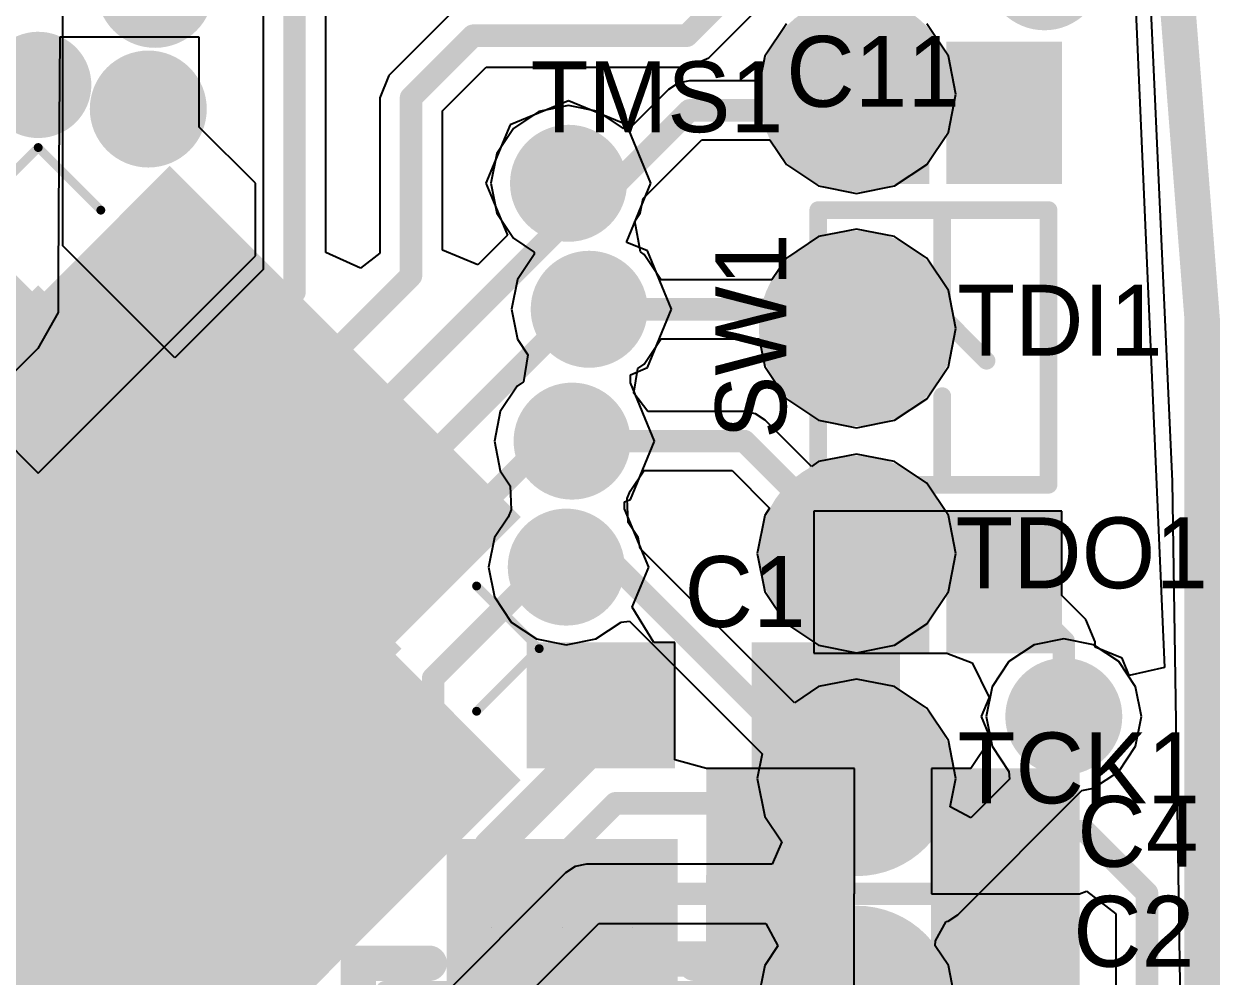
# Model space of a CAD drawing. Header units: millimetres. Extents: x 60.9 to 110.6, y 34.2 to 69.3.
# Drawn here: x 74.14 to 80.97, y 49.26 to 54.64 of the extents above; entities that cross this region are included whole.
import ezdxf

# ---------------------------------------------------------------- set-up
doc = ezdxf.new("R2010")
doc.units = ezdxf.units.MM
for name, color, linetype in [('BottomLayer', 5, 'Continuous'), ('BottomOverlay', 54, 'Continuous'), ('BottomPaste', 16, 'Continuous'), ('BottomSolder', 6, 'Continuous'), ('KeepOutLayer', 6, 'Continuous'), ('Mechanical13', 56, 'Continuous'), ('Mechanical15', 56, 'Continuous'), ('MultiLayer', 9, 'Continuous'), ('PadHoleLayer', 156, 'Continuous'), ('TopLayer', 1, 'Continuous'), ('TopOverlay', 2, 'Continuous'), ('TopPaste', 8, 'Continuous'), ('TopSolder', 216, 'Continuous'), ('ViaHoleLayer', 16, 'Continuous')]:
    doc.layers.add(name, color=color, linetype=linetype)

# ---------------------------------------------------------------- blocks, each defined once
blk = doc.blocks.new('SW_TACT_EVPBB_3')
at = {"layer": 'TopLayer'}
for points in [[(-0.3, 0.975), (-0.3, 0.525), (0.3, 0.975), (0.3, 0.525)], [(2.35, 0.975), (2.35, 0.525), (2.95, 0.975), (2.95, 0.525)], [(-0.3, 0.225), (-0.3, -0.225), (0.3, 0.225), (0.3, -0.225)], [(2.35, 0.225), (2.35, -0.225), (2.95, 0.225), (2.95, -0.225)]]:
    blk.add_solid(points, dxfattribs=at)
at = {"layer": 'TopOverlay', "const_width": 0.1}
for points in [[(0.55, -0.3), (0.55, 1)], [(2.1, 1), (0.55, 1)], [(2.1, -0.3), (2.1, 1)], [(1.15, 0.4), (1.4, 0.65)], [(1, 0.4), (0.55, 0.4)], [(1.15, 0.4), (1, 0.4)], [(2.05, 0.4), (1.6, 0.4)], [(2.1, -0.3), (0.55, -0.3)]]:
    blk.add_lwpolyline(points, dxfattribs=at)
at = {"layer": 'TopOverlay', "const_width": 0.05}
for points in [[(0.525, 1, 1), (0.575, 1, 1)], [(0.525, 1, 1), (0.575, 1, 1)], [(2.075, 1, 1), (2.125, 1, 1)], [(2.075, 1, 1), (2.125, 1, 1)], [(1.375, 0.65, 1), (1.425, 0.65, 1)], [(0.525, 0.4, 1), (0.575, 0.4, 1)], [(0.975, 0.4, 1), (1.025, 0.4, 1)], [(0.975, 0.4, 1), (1.025, 0.4, 1)], [(1.125, 0.4, 1), (1.175, 0.4, 1)], [(1.125, 0.4, 1), (1.175, 0.4, 1)], [(1.575, 0.4, 1), (1.625, 0.4, 1)], [(2.025, 0.4, 1), (2.075, 0.4, 1)], [(0.525, -0.3, 1), (0.575, -0.3, 1)], [(0.525, -0.3, 1), (0.575, -0.3, 1)], [(2.075, -0.3, 1), (2.125, -0.3, 1)], [(2.075, -0.3, 1), (2.125, -0.3, 1)]]:
    blk.add_lwpolyline(points, format="xyb", close=True, dxfattribs=at)
at = {"layer": 'TopPaste'}
for points in [[(-0.3, 0.975), (-0.3, 0.525), (0.3, 0.975), (0.3, 0.525)], [(2.35, 0.975), (2.35, 0.525), (2.95, 0.975), (2.95, 0.525)], [(-0.3, 0.225), (-0.3, -0.225), (0.3, 0.225), (0.3, -0.225)], [(2.35, 0.225), (2.35, -0.225), (2.95, 0.225), (2.95, -0.225)]]:
    blk.add_solid(points, dxfattribs=at)
at = {"layer": 'TopSolder'}
for points in [[(-0.4016, 1.0766), (-0.4016, 0.4234), (0.4016, 1.0766), (0.4016, 0.4234)], [(2.2484, 1.0766), (2.2484, 0.4234), (3.0516, 1.0766), (3.0516, 0.4234)], [(-0.4016, 0.3266), (-0.4016, -0.3266), (0.4016, 0.3266), (0.4016, -0.3266)], [(2.2484, 0.3266), (2.2484, -0.3266), (3.0516, 0.3266), (3.0516, -0.3266)]]:
    blk.add_solid(points, dxfattribs=at)
blk = doc.blocks.new('TP_9')
at = {"layer": 'BottomLayer', "const_width": 0.45}
blk.add_lwpolyline([(-0.225, 0, 1), (0.225, 0, 1)], format="xyb", close=True, dxfattribs=at)
at = {"layer": 'BottomPaste', "const_width": 0.45}
blk.add_lwpolyline([(-0.225, 0, 1), (0.225, 0, 1)], format="xyb", close=True, dxfattribs=at)
at = {"layer": 'BottomSolder', "const_width": 0.5516}
blk.add_lwpolyline([(-0.2758, 0, 1), (0.2758, 0, 1)], format="xyb", close=True, dxfattribs=at)
blk = doc.blocks.new('TP_10')
at = {"layer": 'BottomLayer', "const_width": 0.45}
blk.add_lwpolyline([(-0.225, 0, 1), (0.225, 0, 1)], format="xyb", close=True, dxfattribs=at)
at = {"layer": 'BottomPaste', "const_width": 0.45}
blk.add_lwpolyline([(-0.225, 0, 1), (0.225, 0, 1)], format="xyb", close=True, dxfattribs=at)
at = {"layer": 'BottomSolder', "const_width": 0.5516}
blk.add_lwpolyline([(-0.2758, 0, 1), (0.2758, 0, 1)], format="xyb", close=True, dxfattribs=at)
blk = doc.blocks.new('TP_11')
at = {"layer": 'BottomLayer', "const_width": 0.45}
blk.add_lwpolyline([(-0.225, 0, 1), (0.225, 0, 1)], format="xyb", close=True, dxfattribs=at)
at = {"layer": 'BottomPaste', "const_width": 0.45}
blk.add_lwpolyline([(-0.225, 0, 1), (0.225, 0, 1)], format="xyb", close=True, dxfattribs=at)
at = {"layer": 'BottomSolder', "const_width": 0.5516}
blk.add_lwpolyline([(-0.2758, 0, 1), (0.2758, 0, 1)], format="xyb", close=True, dxfattribs=at)
blk = doc.blocks.new('TP_12')
at = {"layer": 'BottomLayer', "const_width": 0.45}
blk.add_lwpolyline([(-0.1728, 0, 1), (0.2772, 0, 1)], format="xyb", close=True, dxfattribs=at)
at = {"layer": 'BottomPaste', "const_width": 0.45}
blk.add_lwpolyline([(-0.1728, 0, 1), (0.2772, 0, 1)], format="xyb", close=True, dxfattribs=at)
at = {"layer": 'BottomSolder', "const_width": 0.5516}
blk.add_lwpolyline([(-0.2236, 0, 1), (0.328, 0, 1)], format="xyb", close=True, dxfattribs=at)
blk = doc.blocks.new('EM9304V01_QFN28_4X4_13')
at = {"layer": 'TopLayer'}
for points in [[(-1.3, 1.55), (-1.1, 1.55), (-1.3, 2.35), (-1.1, 2.35)], [(-0.9, 1.55), (-0.7, 1.55), (-0.9, 2.35), (-0.7, 2.35)], [(-0.515, 1.55), (-0.285, 1.55), (-0.515, 2.35), (-0.285, 2.35)], [(-0.1, 1.55), (0.1, 1.55), (-0.1, 2.35), (0.1, 2.35)], [(0.3, 1.55), (0.5, 1.55), (0.3, 2.35), (0.5, 2.35)], [(0.7, 1.55), (0.9, 1.55), (0.7, 2.35), (0.9, 2.35)], [(1.1, 1.55), (1.3, 1.55), (1.1, 2.35), (1.3, 2.35)], [(2.35, 1.1), (2.35, 1.3), (1.55, 1.1), (1.55, 1.3)], [(-1.2, -1.2), (1.2, -1.2), (-1.2, 1.2), (1.2, 1.2)], [(2.35, 0.7), (2.35, 0.9), (1.55, 0.7), (1.55, 0.9)], [(2.35, 0.3), (2.35, 0.5), (1.55, 0.3), (1.55, 0.5)], [(2.35, -0.1), (2.35, 0.1), (1.55, -0.1), (1.55, 0.1)], [(2.35, -0.515), (2.35, -0.285), (1.55, -0.515), (1.55, -0.285)], [(2.35, -0.9), (2.35, -0.7), (1.55, -0.9), (1.55, -0.7)]]:
    blk.add_solid(points, dxfattribs=at)
at = {"layer": 'TopOverlay'}
for points, const_width in [([(-2.2, 2.25, 1), (-2.3, 2.25, 1)], 0.5), ([(-2.425, 2.25, 1), (-2.175, 2.25, 1)], 0.25), ([(-2.325, 2.25, 1), (-2.075, 2.25, 1)], 0.25), ([(-2.0125, 2, 1), (-1.9875, 2, 1)], 0.025), ([(-2.0125, 2, 1), (-1.9875, 2, 1)], 0.025), ([(-1.5125, 2, 1), (-1.4875, 2, 1)], 0.025), ([(1.4876, 2, 1), (1.5126, 2, 1)], 0.025), ([(1.9875, 2, 1), (2.0125, 2, 1)], 0.025), ([(1.9875, 2, 1), (2.0125, 2, 1)], 0.025), ([(1.9875, 1.5, 1), (2.0125, 1.5, 1)], 0.025)]:
    blk.add_lwpolyline(points, format="xyb", close=True, dxfattribs=dict(at, const_width=const_width))
at = {"layer": 'TopOverlay', "const_width": 0.05}
for points in [[(-2, 2), (-1.5, 2)], [(-2, 1.5001), (-2, 2)], [(1.5001, 2), (2, 2)], [(2, 1.5), (2, 2)]]:
    blk.add_lwpolyline(points, dxfattribs=at)
at = {"layer": 'TopPaste'}
for points in [[(-1.3, 1.55), (-1.1, 1.55), (-1.3, 2.35), (-1.1, 2.35)], [(-0.9, 1.55), (-0.7, 1.55), (-0.9, 2.35), (-0.7, 2.35)], [(-0.515, 1.55), (-0.285, 1.55), (-0.515, 2.35), (-0.285, 2.35)], [(-0.1, 1.55), (0.1, 1.55), (-0.1, 2.35), (0.1, 2.35)], [(0.3, 1.55), (0.5, 1.55), (0.3, 2.35), (0.5, 2.35)], [(0.7, 1.55), (0.9, 1.55), (0.7, 2.35), (0.9, 2.35)], [(1.1, 1.55), (1.3, 1.55), (1.1, 2.35), (1.3, 2.35)], [(2.35, 1.1), (2.35, 1.3), (1.55, 1.1), (1.55, 1.3)], [(-1.2, -1.2), (1.2, -1.2), (-1.2, 1.2), (1.2, 1.2)], [(2.35, 0.7), (2.35, 0.9), (1.55, 0.7), (1.55, 0.9)], [(2.35, 0.3), (2.35, 0.5), (1.55, 0.3), (1.55, 0.5)], [(2.35, -0.1), (2.35, 0.1), (1.55, -0.1), (1.55, 0.1)], [(2.35, -0.515), (2.35, -0.285), (1.55, -0.515), (1.55, -0.285)], [(2.35, -0.9), (2.35, -0.7), (1.55, -0.9), (1.55, -0.7)]]:
    blk.add_solid(points, dxfattribs=at)
at = {"layer": 'TopSolder'}
for points in [[(-1.4016, 1.4484), (-0.9984, 1.4484), (-1.4016, 2.4516), (-0.9984, 2.4516)], [(-1.0016, 1.4484), (-0.5984, 1.4484), (-1.0016, 2.4516), (-0.5984, 2.4516)], [(-0.6166, 1.4484), (-0.1834, 1.4484), (-0.6166, 2.4516), (-0.1834, 2.4516)], [(-0.2016, 1.4484), (0.2016, 1.4484), (-0.2016, 2.4516), (0.2016, 2.4516)], [(0.1984, 1.4484), (0.6016, 1.4484), (0.1984, 2.4516), (0.6016, 2.4516)], [(0.5984, 1.4484), (1.0016, 1.4484), (0.5984, 2.4516), (1.0016, 2.4516)], [(0.9984, 1.4484), (1.4016, 1.4484), (0.9984, 2.4516), (1.4016, 2.4516)], [(-1.45, -1.45), (1.45, -1.45), (-1.45, 1.45), (1.45, 1.45)], [(-1.4484, 0.9984), (-1.4484, 1.4016), (-2.4516, 0.9984), (-2.4516, 1.4016)], [(2.4516, 0.9984), (2.4516, 1.4016), (1.4484, 0.9984), (1.4484, 1.4016)], [(-1.3016, -1.3016), (1.3016, -1.3016), (-1.3016, 1.3016), (1.3016, 1.3016)], [(2.4516, 0.5984), (2.4516, 1.0016), (1.4484, 0.5984), (1.4484, 1.0016)], [(2.4516, 0.1984), (2.4516, 0.6016), (1.4484, 0.1984), (1.4484, 0.6016)], [(2.4516, -0.2016), (2.4516, 0.2016), (1.4484, -0.2016), (1.4484, 0.2016)], [(2.4516, -0.6166), (2.4516, -0.1834), (1.4484, -0.6166), (1.4484, -0.1834)], [(2.4516, -1.0016), (2.4516, -0.5984), (1.4484, -1.0016), (1.4484, -0.5984)], [(2.4516, -1.4016), (2.4516, -0.9984), (1.4484, -1.4016), (1.4484, -0.9984)], [(0.9984, -2.4516), (1.4016, -2.4516), (0.9984, -1.4484), (1.4016, -1.4484)]]:
    blk.add_solid(points, dxfattribs=at)
blk = doc.blocks.new('TP_14')
at = {"layer": 'BottomLayer', "const_width": 0.45}
blk.add_lwpolyline([(-0.225, 0, 1), (0.225, 0, 1)], format="xyb", close=True, dxfattribs=at)
at = {"layer": 'BottomPaste', "const_width": 0.45}
blk.add_lwpolyline([(-0.225, 0, 1), (0.225, 0, 1)], format="xyb", close=True, dxfattribs=at)
at = {"layer": 'BottomSolder', "const_width": 0.5516}
blk.add_lwpolyline([(-0.2758, 0, 1), (0.2758, 0, 1)], format="xyb", close=True, dxfattribs=at)
blk = doc.blocks.new('0402_16')
at = {"layer": 'TopLayer'}
for points in [[(-0.9525, -0.254), (-0.3175, -0.254), (-0.9525, 0.254), (-0.3175, 0.254)], [(0.3175, -0.254), (0.9525, -0.254), (0.3175, 0.254), (0.9525, 0.254)]]:
    blk.add_solid(points, dxfattribs=at)
at = {"layer": 'TopPaste'}
for points in [[(-0.9525, -0.254), (-0.3175, -0.254), (-0.9525, 0.254), (-0.3175, 0.254)], [(0.3175, -0.254), (0.9525, -0.254), (0.3175, 0.254), (0.9525, 0.254)]]:
    blk.add_solid(points, dxfattribs=at)
at = {"layer": 'TopSolder'}
for points in [[(-1.0541, -0.3556), (-0.2159, -0.3556), (-1.0541, 0.3556), (-0.2159, 0.3556)], [(0.2159, -0.3556), (1.0541, -0.3556), (0.2159, 0.3556), (1.0541, 0.3556)]]:
    blk.add_solid(points, dxfattribs=at)
blk = doc.blocks.new('0402_25')
at = {"layer": 'TopLayer'}
for points in [[(-0.9525, -0.254), (-0.3175, -0.254), (-0.9525, 0.254), (-0.3175, 0.254)], [(0.3175, -0.254), (0.9525, -0.254), (0.3175, 0.254), (0.9525, 0.254)]]:
    blk.add_solid(points, dxfattribs=at)
at = {"layer": 'TopPaste'}
for points in [[(-0.9525, -0.254), (-0.3175, -0.254), (-0.9525, 0.254), (-0.3175, 0.254)], [(0.3175, -0.254), (0.9525, -0.254), (0.3175, 0.254), (0.9525, 0.254)]]:
    blk.add_solid(points, dxfattribs=at)
at = {"layer": 'TopSolder'}
for points in [[(-1.0541, -0.3556), (-0.2159, -0.3556), (-1.0541, 0.3556), (-0.2159, 0.3556)], [(0.2159, -0.3556), (1.0541, -0.3556), (0.2159, 0.3556), (1.0541, 0.3556)]]:
    blk.add_solid(points, dxfattribs=at)
blk = doc.blocks.new('0402_27')
at = {"layer": 'TopLayer'}
for points in [[(-0.9525, -0.254), (-0.3175, -0.254), (-0.9525, 0.254), (-0.3175, 0.254)], [(0.3175, -0.254), (0.9525, -0.254), (0.3175, 0.254), (0.9525, 0.254)]]:
    blk.add_solid(points, dxfattribs=at)
at = {"layer": 'TopPaste'}
for points in [[(-0.9525, -0.254), (-0.3175, -0.254), (-0.9525, 0.254), (-0.3175, 0.254)], [(0.3175, -0.254), (0.9525, -0.254), (0.3175, 0.254), (0.9525, 0.254)]]:
    blk.add_solid(points, dxfattribs=at)
at = {"layer": 'TopSolder'}
for points in [[(-1.0541, -0.3556), (-0.2159, -0.3556), (-1.0541, 0.3556), (-0.2159, 0.3556)], [(0.2159, -0.3556), (1.0541, -0.3556), (0.2159, 0.3556), (1.0541, 0.3556)]]:
    blk.add_solid(points, dxfattribs=at)
blk = doc.blocks.new('MAS_28')
at = {"layer": 'Mechanical13', "const_width": 0.1}
for points in [[(0.3, -1.4), (0.3, 0.55)], [(0.3, 0.55), (2.3, 0.55)], [(2.3, -1.4), (2.3, 0.55)], [(0.3, -1.4), (2.3, -1.4)]]:
    blk.add_lwpolyline(points, dxfattribs=at)
at = {"layer": 'Mechanical13', "const_width": 0.05}
for points in [[(0.275, 0.55, 1), (0.325, 0.55, 1)], [(0.275, 0.55, 1), (0.325, 0.55, 1)], [(2.275, 0.55, 1), (2.325, 0.55, 1)], [(2.275, 0.55, 1), (2.325, 0.55, 1)], [(0.275, -1.4, 1), (0.325, -1.4, 1)], [(0.275, -1.4, 1), (0.325, -1.4, 1)], [(2.275, -1.4, 1), (2.325, -1.4, 1)], [(2.275, -1.4, 1), (2.325, -1.4, 1)]]:
    blk.add_lwpolyline(points, format="xyb", close=True, dxfattribs=at)
at = {"layer": 'Mechanical15', "const_width": 0.1}
for points in [[(1.3, -0.9), (1.3, 0.1)], [(0.8, -0.4), (1.8, -0.4)]]:
    blk.add_lwpolyline(points, dxfattribs=at)
at = {"layer": 'Mechanical15', "const_width": 0.05}
for points in [[(1.275, 0.1, 1), (1.325, 0.1, 1)], [(0.775, -0.4, 1), (0.825, -0.4, 1)], [(1.775, -0.4, 1), (1.825, -0.4, 1)], [(1.275, -0.9, 1), (1.325, -0.9, 1)]]:
    blk.add_lwpolyline(points, format="xyb", close=True, dxfattribs=at)
at = {"layer": 'PadHoleLayer'}
for points in [[(0.9, 0.9), (0.9, 0.9), (0.9, 0.9), (0.9, 0.9)], [(1.3, 0.9), (1.3, 0.9), (1.3, 0.9), (1.3, 0.9)], [(1.7, 0.9), (1.7, 0.9), (1.7, 0.9), (1.7, 0.9)], [(0, 0), (0, 0), (0, 0), (0, 0)], [(2.6, 0), (2.6, 0), (2.6, 0), (2.6, 0)], [(0, -0.4), (0, -0.4), (0, -0.4), (0, -0.4)], [(2.6, -0.4), (2.6, -0.4), (2.6, -0.4), (2.6, -0.4)], [(0, -0.8), (0, -0.8), (0, -0.8), (0, -0.8)], [(2.6, -0.8), (2.6, -0.8), (2.6, -0.8), (2.6, -0.8)], [(0.9, -1.7), (0.9, -1.7), (0.9, -1.7), (0.9, -1.7)], [(1.3, -1.7), (1.3, -1.7), (1.3, -1.7), (1.3, -1.7)], [(1.7, -1.7), (1.7, -1.7), (1.7, -1.7), (1.7, -1.7)]]:
    blk.add_lwpolyline(points, close=True, dxfattribs=at)
at = {"layer": 'TopLayer'}
for points in [[(0.75, 0.5), (1.05, 0.5), (0.75, 1.3), (1.05, 1.3)], [(1.15, 0.5), (1.45, 0.5), (1.15, 1.3), (1.45, 1.3)], [(1.55, 0.5), (1.85, 0.5), (1.55, 1.3), (1.85, 1.3)], [(0.4, -0.15), (0.4, 0.15), (-0.4, -0.15), (-0.4, 0.15)], [(0.75, -0.95), (1.85, -0.95), (0.75, 0.15), (1.85, 0.15)], [(3, -0.15), (3, 0.15), (2.2, -0.15), (2.2, 0.15)], [(0.4, -0.55), (0.4, -0.25), (-0.4, -0.55), (-0.4, -0.25)], [(3, -0.55), (3, -0.25), (2.2, -0.55), (2.2, -0.25)], [(0.4, -0.95), (0.4, -0.65), (-0.4, -0.95), (-0.4, -0.65)], [(3, -0.95), (3, -0.65), (2.2, -0.95), (2.2, -0.65)], [(0.75, -2.1), (1.05, -2.1), (0.75, -1.3), (1.05, -1.3)], [(1.15, -2.1), (1.45, -2.1), (1.15, -1.3), (1.45, -1.3)], [(1.55, -2.1), (1.85, -2.1), (1.55, -1.3), (1.85, -1.3)]]:
    blk.add_solid(points, dxfattribs=at)
at = {"layer": 'TopOverlay', "const_width": 0.2}
for points in [[(0.15, 0.35), (0.15, 0.7)], [(0.15, 0.7), (0.55, 0.7)], [(2.05, 0.7), (2.45, 0.7)], [(2.45, 0.35), (2.45, 0.7)], [(0.15, -1.55), (0.15, -1.15)], [(2.45, -1.55), (2.45, -1.15)], [(0.15, -1.55), (0.55, -1.55)], [(2.05, -1.55), (2.45, -1.55)]]:
    blk.add_lwpolyline(points, dxfattribs=at)
at = {"layer": 'TopOverlay', "const_width": 0.1}
for points in [[(0.1, 0.7, 1), (0.2, 0.7, 1)], [(0.1, 0.7, 1), (0.2, 0.7, 1)], [(0.5, 0.7, 1), (0.6, 0.7, 1)], [(2, 0.7, 1), (2.1, 0.7, 1)], [(2.4, 0.7, 1), (2.5, 0.7, 1)], [(2.4, 0.7, 1), (2.5, 0.7, 1)], [(0.1, 0.35, 1), (0.2, 0.35, 1)], [(2.4, 0.35, 1), (2.5, 0.35, 1)], [(0.1, -1.15, 1), (0.2, -1.15, 1)], [(2.4, -1.15, 1), (2.5, -1.15, 1)], [(0.1, -1.55, 1), (0.2, -1.55, 1)], [(0.1, -1.55, 1), (0.2, -1.55, 1)], [(0.5, -1.55, 1), (0.6, -1.55, 1)], [(2, -1.55, 1), (2.1, -1.55, 1)], [(2.4, -1.55, 1), (2.5, -1.55, 1)], [(2.4, -1.55, 1), (2.5, -1.55, 1)]]:
    blk.add_lwpolyline(points, format="xyb", close=True, dxfattribs=at)
at = {"layer": 'TopPaste'}
for points in [[(0.75, 0.5), (1.05, 0.5), (0.75, 1.3), (1.05, 1.3)], [(1.15, 0.5), (1.45, 0.5), (1.15, 1.3), (1.45, 1.3)], [(1.55, 0.5), (1.85, 0.5), (1.55, 1.3), (1.85, 1.3)], [(0.4, -0.15), (0.4, 0.15), (-0.4, -0.15), (-0.4, 0.15)], [(0.75, -0.95), (1.85, -0.95), (0.75, 0.15), (1.85, 0.15)], [(3, -0.15), (3, 0.15), (2.2, -0.15), (2.2, 0.15)], [(0.4, -0.55), (0.4, -0.25), (-0.4, -0.55), (-0.4, -0.25)], [(3, -0.55), (3, -0.25), (2.2, -0.55), (2.2, -0.25)], [(0.4, -0.95), (0.4, -0.65), (-0.4, -0.95), (-0.4, -0.65)], [(3, -0.95), (3, -0.65), (2.2, -0.95), (2.2, -0.65)], [(0.75, -2.1), (1.05, -2.1), (0.75, -1.3), (1.05, -1.3)], [(1.15, -2.1), (1.45, -2.1), (1.15, -1.3), (1.45, -1.3)], [(1.55, -2.1), (1.85, -2.1), (1.55, -1.3), (1.85, -1.3)]]:
    blk.add_solid(points, dxfattribs=at)
at = {"layer": 'TopSolder'}
for points in [[(0.6484, 0.3984), (1.1516, 0.3984), (0.6484, 1.4016), (1.1516, 1.4016)], [(1.0484, 0.3984), (1.5516, 0.3984), (1.0484, 1.4016), (1.5516, 1.4016)], [(1.4484, 0.3984), (1.9516, 0.3984), (1.4484, 1.4016), (1.9516, 1.4016)], [(0.5016, -0.2516), (0.5016, 0.2516), (-0.5016, -0.2516), (-0.5016, 0.2516)], [(0.6484, -1.0516), (1.9516, -1.0516), (0.6484, 0.2516), (1.9516, 0.2516)], [(3.1016, -0.2516), (3.1016, 0.2516), (2.0984, -0.2516), (2.0984, 0.2516)], [(0.5016, -0.6516), (0.5016, -0.1484), (-0.5016, -0.6516), (-0.5016, -0.1484)], [(3.1016, -0.6516), (3.1016, -0.1484), (2.0984, -0.6516), (2.0984, -0.1484)], [(0.5016, -1.0516), (0.5016, -0.5484), (-0.5016, -1.0516), (-0.5016, -0.5484)], [(3.1016, -1.0516), (3.1016, -0.5484), (2.0984, -1.0516), (2.0984, -0.5484)], [(0.6484, -2.2016), (1.1516, -2.2016), (0.6484, -1.1984), (1.1516, -1.1984)], [(1.0484, -2.2016), (1.5516, -2.2016), (1.0484, -1.1984), (1.5516, -1.1984)], [(1.4484, -2.2016), (1.9516, -2.2016), (1.4484, -1.1984), (1.9516, -1.1984)]]:
    blk.add_solid(points, dxfattribs=at)

msp = doc.modelspace()

# ---------------------------------------------------------------- linework, layer by layer
at = {"layer": 'BottomLayer'}
for p, q in [((80.4778, 55.1738), (80.6191, 52.0574)), ((78.4409, 54.6403), (78.3193, 54.4584)), ((79.3555, 54.4584), (79.2339, 54.6403)), ((78.3193, 54.4584), (78.2916, 54.3192)), ((79.3982, 54.2438), (79.3555, 54.4584)), ((77.8302, 54.3065), (77.7762, 54.2703)), ((77.894, 54.3192), (77.8302, 54.3065)), ((78.2916, 54.3192), (77.894, 54.3192)), ((77.7762, 54.2703), (77.5537, 54.0479)), ((79.3555, 54.0292), (79.3982, 54.2438)), ((77.2108, 54.1796), (77.0429, 54.1462)), ((77.3786, 54.1462), (77.2108, 54.1796)), ((77.0429, 54.1462), (76.9006, 54.0511)), ((77.5209, 54.0511), (77.3786, 54.1462)), ((76.9006, 54.0511), (76.8055, 53.9088)), ((77.5537, 54.0479), (77.5209, 54.0511)), ((79.2339, 53.8473), (79.3555, 54.0292)), ((77.6323, 53.655), (77.9631, 53.9858)), ((77.9631, 53.9858), (78.3483, 53.9858)), ((78.3483, 53.9858), (78.4409, 53.8473)), ((76.8055, 53.9088), (76.7722, 53.741)), ((78.4409, 53.8473), (78.6228, 53.7257)), ((79.052, 53.7257), (79.2339, 53.8473)), ((76.7722, 53.741), (76.8055, 53.5731)), ((78.6228, 53.7257), (78.8374, 53.683)), ((78.8374, 53.683), (79.052, 53.7257)), ((77.616, 53.5731), (77.6323, 53.655)), ((76.8055, 53.5731), (76.9006, 53.4308)), ((77.5856, 53.5276), (77.616, 53.5731)), ((77.6169, 53.3539), (77.5856, 53.5276)), ((78.8374, 53.4824), (78.6228, 53.4397)), ((79.052, 53.4397), (78.8374, 53.4824)), ((76.9006, 53.4308), (77.0175, 53.3528)), ((78.6228, 53.4397), (78.4409, 53.3181)), ((79.2339, 53.3181), (79.052, 53.4397)), ((77.0175, 53.3399), (76.9224, 53.1976)), ((77.0175, 53.3528), (77.0175, 53.3399)), ((77.6378, 53.3399), (77.6169, 53.3539)), ((77.7329, 53.1976), (77.6378, 53.3399)), ((78.4409, 53.3181), (78.3596, 53.1965)), ((79.3555, 53.1362), (79.2339, 53.3181)), ((76.9224, 53.1976), (76.889, 53.0298)), ((77.7331, 53.1965), (77.7329, 53.1976)), ((78.3596, 53.1965), (77.7331, 53.1965)), ((79.3982, 52.9216), (79.3555, 53.1362)), ((76.889, 53.0298), (76.9224, 52.8619)), ((76.9224, 52.8619), (76.982, 52.7728)), ((77.6378, 52.7196), (77.7329, 52.8619)), ((77.7329, 52.8619), (77.7331, 52.8631)), ((77.7331, 52.8631), (78.2883, 52.8631)), ((78.2883, 52.8631), (78.3193, 52.707)), ((79.3555, 52.707), (79.3982, 52.9216)), ((76.982, 52.7728), (76.9563, 52.6194)), ((77.5789, 52.5554), (77.6024, 52.696)), ((77.6024, 52.696), (77.6378, 52.7196)), ((78.3193, 52.707), (78.4409, 52.5251)), ((79.2339, 52.5251), (79.3555, 52.707)), ((76.9209, 52.5957), (76.8259, 52.4534)), ((76.9563, 52.6194), (76.9209, 52.5957)), ((77.6587, 52.4523), (77.5789, 52.5554)), ((78.4409, 52.5251), (78.6228, 52.4035)), ((79.052, 52.4035), (79.2339, 52.5251)), ((76.8259, 52.4534), (76.7925, 52.2856)), ((78.2034, 52.4523), (77.6587, 52.4523)), ((78.2672, 52.4396), (78.2034, 52.4523)), ((78.3213, 52.4034), (78.2672, 52.4396)), ((78.5822, 52.1426), (78.3213, 52.4034)), ((78.6228, 52.4035), (78.8374, 52.3608)), ((78.8374, 52.3608), (79.052, 52.4035)), ((76.7925, 52.2856), (76.8259, 52.1177)), ((78.8374, 52.2124), (78.6228, 52.1697)), ((79.052, 52.1697), (78.8374, 52.2124)), ((76.8259, 52.1177), (76.8822, 52.0334)), ((77.5596, 52.0029), (77.6363, 52.1177)), ((77.6363, 52.1177), (77.6366, 52.1189)), ((77.6366, 52.1189), (78.1344, 52.1189)), ((78.1344, 52.1189), (78.3464, 51.9068)), ((78.6228, 52.1697), (78.5822, 52.1426)), ((79.2339, 52.0481), (79.052, 52.1697)), ((79.3555, 51.8662), (79.2339, 52.0481)), ((80.6191, 52.0574), (80.6662, 48.9382)), ((76.8822, 52.0334), (76.8874, 51.8981)), ((77.5418, 51.9618), (77.5596, 52.0029)), ((77.547, 51.8265), (77.5418, 51.9618)), ((78.3464, 51.9068), (78.3193, 51.8662)), ((76.8695, 51.857), (76.7928, 51.7422)), ((76.8874, 51.8981), (76.8695, 51.857)), ((78.3193, 51.8662), (78.2766, 51.6516)), ((79.3982, 51.6516), (79.3555, 51.8662)), ((77.6033, 51.7422), (77.547, 51.8265)), ((76.7928, 51.7422), (76.7595, 51.5744)), ((77.6158, 51.6794), (77.6033, 51.7422)), ((78.4866, 50.8087), (77.6158, 51.6794)), ((78.2766, 51.6516), (78.3193, 51.437)), ((79.3555, 51.437), (79.3982, 51.6516)), ((76.7595, 51.5744), (76.7928, 51.4065)), ((78.3193, 51.437), (78.4409, 51.2551)), ((79.2339, 51.2551), (79.3555, 51.437)), ((76.7928, 51.4065), (76.8879, 51.2642)), ((76.8879, 51.2642), (77.0302, 51.1691)), ((77.3659, 51.1691), (77.5082, 51.2642)), ((77.5082, 51.2642), (77.5549, 51.2688)), ((77.5549, 51.2688), (78.3041, 50.5196)), ((78.4409, 51.2551), (78.6228, 51.1335)), ((79.052, 51.1335), (79.2339, 51.2551)), ((77.0302, 51.1691), (77.1981, 51.1357)), ((77.1981, 51.1357), (77.3659, 51.1691)), ((80.0073, 51.1697), (79.8395, 51.1363)), ((80.1752, 51.1363), (80.0073, 51.1697)), ((78.6228, 51.1335), (78.8374, 51.0908)), ((78.8374, 51.0908), (79.052, 51.1335)), ((79.8395, 51.1363), (79.6972, 51.0412)), ((80.3175, 51.0412), (80.1752, 51.1363)), ((79.6972, 51.0412), (79.6021, 50.8989)), ((80.4126, 50.8989), (80.3175, 51.0412)), ((78.6228, 50.8997), (78.4866, 50.8087)), ((78.8374, 50.9424), (78.6228, 50.8997)), ((79.052, 50.8997), (78.8374, 50.9424)), ((79.2339, 50.7781), (79.052, 50.8997)), ((79.6021, 50.8989), (79.5687, 50.7311)), ((80.446, 50.7311), (80.4126, 50.8989)), ((79.3555, 50.5962), (79.2339, 50.7781)), ((79.5687, 50.7311), (79.6021, 50.5632)), ((80.4126, 50.5632), (80.446, 50.7311)), ((79.3982, 50.3816), (79.3555, 50.5962)), ((79.6021, 50.5632), (79.6972, 50.4209)), ((80.3175, 50.4209), (80.4126, 50.5632)), ((78.3041, 50.5196), (78.2766, 50.3816)), ((79.6972, 50.4209), (79.7015, 50.3766)), ((80.1752, 50.3258), (80.3175, 50.4209)), ((78.2766, 50.3816), (78.3193, 50.167)), ((79.3662, 50.2208), (79.3982, 50.3816)), ((79.7015, 50.3766), (79.4832, 50.1583)), ((79.4089, 49.6125), (80.1092, 50.3127)), ((80.1092, 50.3127), (80.1752, 50.3258)), ((79.4832, 50.1583), (79.3662, 50.2208)), ((78.3193, 50.167), (78.4149, 50.024)), ((78.4149, 50.024), (78.3615, 49.897)), ((77.2486, 49.8843), (77.1945, 49.8482)), ((77.3124, 49.897), (77.2486, 49.8843)), ((78.3615, 49.897), (77.3124, 49.897)), ((77.1945, 49.8482), (75.4628, 48.1165)), ((79.3548, 49.5763), (79.4089, 49.6125)), ((75.6497, 47.8319), (77.3814, 49.5636)), ((77.3814, 49.5636), (78.3252, 49.5636)), ((78.3252, 49.5636), (78.3931, 49.4366)), ((79.2837, 49.4643), (79.3427, 49.5739)), ((79.3427, 49.5739), (79.3548, 49.5763)), ((79.2817, 49.4366), (79.2837, 49.4643)), ((78.3931, 49.4366), (78.3193, 49.3262)), ((79.3555, 49.3262), (79.2817, 49.4366)), ((78.3193, 49.3262), (78.2766, 49.1116)), ((79.3982, 49.1116), (79.3555, 49.3262))]:
    msp.add_line(p, q, dxfattribs=at)
for points, const_width in [([(79.733, 54.9348, 1), (80.0632, 54.9348, 1)], 0.3302), ([(74.7114, 54.8357, 1), (75.0416, 54.8357, 1)], 0.3302), ([(74.6733, 54.1601, 1), (75.0035, 54.1601, 1)], 0.3302), ([(77.8623, 54.1525, 1), (77.9258, 54.1525, 1)], 0.0635), ([(77.8623, 54.1525, 1), (77.9258, 54.1525, 1)], 0.0635), ([(78.4897, 54.1525, 1), (78.5532, 54.1525, 1)], 0.0635), ([(77.0457, 53.741, 1), (77.3759, 53.741, 1)], 0.3302), ([(77.179, 53.741, 1), (77.2425, 53.741, 1)], 0.0635), ([(77.179, 53.6114, 1), (77.2425, 53.6114, 1)], 0.0635), ([(77.179, 53.6114, 1), (77.2425, 53.6114, 1)], 0.0635), ([(77.2502, 53.5403, 1), (77.3137, 53.5403, 1)], 0.0635), ([(77.2502, 53.5403, 1), (77.3137, 53.5403, 1)], 0.0635), ([(77.1625, 53.0298, 1), (77.4927, 53.0298, 1)], 0.3302), ([(78.6268, 53.0831, 1), (78.6903, 53.0831, 1)], 0.0635), ([(78.6268, 53.0831, 1), (78.6903, 53.0831, 1)], 0.0635), ([(77.2959, 53.0298, 1), (77.3594, 53.0298, 1)], 0.0635), ([(78.5735, 53.0298, 1), (78.637, 53.0298, 1)], 0.0635), ([(78.5735, 53.0298, 1), (78.637, 53.0298, 1)], 0.0635), ([(78.797, 52.9129, 1), (78.8605, 52.9129, 1)], 0.0635), ([(78.797, 52.9129, 1), (78.8605, 52.9129, 1)], 0.0635), ([(78.8057, 52.9216, 1), (78.8692, 52.9216, 1)], 0.0635), ([(77.066, 52.2856, 1), (77.3962, 52.2856, 1)], 0.3302), ([(77.1994, 52.2856, 1), (77.2629, 52.2856, 1)], 0.0635), ([(78.1717, 52.2856, 1), (78.2352, 52.2856, 1)], 0.0635), ([(78.1717, 52.2856, 1), (78.2352, 52.2856, 1)], 0.0635), ([(74.4476, 51.9271, 1), (74.6976, 51.9271, 1)], 0.25), ([(77.033, 51.5744, 1), (77.3632, 51.5744, 1)], 0.3302), ([(78.8562, 51.7725, 1), (78.9197, 51.7725, 1)], 0.0635), ([(78.891, 51.7725, 1), (78.9545, 51.7725, 1)], 0.0635), ([(78.8057, 51.6516, 1), (78.8692, 51.6516, 1)], 0.0635), ([(77.1663, 51.5744, 1), (77.2298, 51.5744, 1)], 0.0635), ([(77.4534, 51.5744, 1), (77.5169, 51.5744, 1)], 0.0635), ([(77.4534, 51.5744, 1), (77.5169, 51.5744, 1)], 0.0635), ([(75.235, 51.1143, 1), (75.485, 51.1143, 1)], 0.25), ([(79.8422, 50.7311, 1), (80.1724, 50.7311, 1)], 0.3302), ([(79.9756, 50.7311, 1), (80.0391, 50.7311, 1)], 0.0635), ([(78.4922, 50.5355, 1), (78.5557, 50.5355, 1)], 0.0635), ([(78.4922, 50.5355, 1), (78.5557, 50.5355, 1)], 0.0635), ([(78.8072, 50.5355, 1), (78.8707, 50.5355, 1)], 0.0635), ([(78.8072, 50.5355, 1), (78.8707, 50.5355, 1)], 0.0635), ([(78.8123, 50.5406, 1), (78.8758, 50.5406, 1)], 0.0635), ([(74.4476, 50.2684, 1), (74.6976, 50.2684, 1)], 0.25), ([(79.9756, 50.4466, 1), (80.0391, 50.4466, 1)], 0.0635), ([(79.9756, 50.4466, 1), (80.0391, 50.4466, 1)], 0.0635), ([(77.2806, 49.7303, 1), (77.3441, 49.7303, 1)], 0.0635), ([(77.2806, 49.7303, 1), (77.3441, 49.7303, 1)], 0.0635), ([(79.2593, 49.7303, 1), (79.3228, 49.7303, 1)], 0.0635), ([(79.2593, 49.7303, 1), (79.3228, 49.7303, 1)], 0.0635)]:
    msp.add_lwpolyline(points, format="xyb", close=True, dxfattribs=dict(at, const_width=const_width))
at = {"layer": 'BottomLayer', "const_width": 0.127}
for points in [[(77.2819, 53.5403), (77.894, 54.1525)], [(77.894, 54.1525), (78.5214, 54.1525)], [(77.2108, 53.6114), (77.2108, 53.741)], [(77.2108, 53.6114), (77.2819, 53.5403)], [(78.6052, 53.0298), (78.6586, 53.0831)], [(78.6586, 53.0831), (78.8287, 52.9129)], [(77.3276, 53.0298), (78.6052, 53.0298)], [(78.8287, 52.9129), (78.8374, 52.9216)], [(77.2311, 52.2856), (78.2034, 52.2856)], [(78.2034, 52.2856), (78.8374, 51.6516)], [(78.888, 51.7725), (78.9227, 51.7725)], [(77.1981, 51.5744), (77.4851, 51.5744)], [(77.4851, 51.5744), (78.524, 50.5355)], [(80.0073, 50.4466), (80.0073, 50.7311)], [(78.524, 50.5355), (78.8389, 50.5355)], [(78.8389, 50.5355), (78.844, 50.5406)], [(79.291, 49.7303), (80.0073, 50.4466)], [(75.5318, 47.9498), (77.3124, 49.7303)], [(77.3124, 49.7303), (79.291, 49.7303)]]:
    msp.add_lwpolyline(points, dxfattribs=at)
at = {"layer": 'KeepOutLayer', "const_width": 0.2}
msp.add_lwpolyline([(80.1588, 61.0252, -0.058605), (80.1588, 36.8512)], format="xyb", dxfattribs=at)
at = {"layer": 'MultiLayer'}
for points, const_width in [([(79.733, 54.9348, 1), (80.0632, 54.9348, 1)], 0.3302), ([(74.7114, 54.8357, 1), (75.0416, 54.8357, 1)], 0.3302), ([(74.6733, 54.1601, 1), (75.0035, 54.1601, 1)], 0.3302), ([(77.0457, 53.741, 1), (77.3759, 53.741, 1)], 0.3302), ([(77.1625, 53.0298, 1), (77.4927, 53.0298, 1)], 0.3302), ([(77.066, 52.2856, 1), (77.3962, 52.2856, 1)], 0.3302), ([(74.4476, 51.9271, 1), (74.6976, 51.9271, 1)], 0.25), ([(77.033, 51.5744, 1), (77.3632, 51.5744, 1)], 0.3302), ([(75.235, 51.1143, 1), (75.485, 51.1143, 1)], 0.25), ([(79.8422, 50.7311, 1), (80.1724, 50.7311, 1)], 0.3302), ([(74.4476, 50.2684, 1), (74.6976, 50.2684, 1)], 0.25)]:
    msp.add_lwpolyline(points, format="xyb", close=True, dxfattribs=dict(at, const_width=const_width))
at = {"layer": 'TopLayer'}
for p, q in [((80.3065, 57.1592), (80.5751, 51.0071)), ((75.8409, 53.3498), (75.8409, 55.0291)), ((74.3558, 53.3883), (74.3558, 54.8357)), ((75.487, 54.8315), (75.487, 53.254)), ((78.0039, 54.449), (78.318, 54.763)), ((76.5472, 54.6992), (76.1966, 54.3487)), ((74.3389, 54.5661), (74.3313, 53.5922)), ((75.1263, 54.5661), (74.3389, 54.5661)), ((75.1263, 54.0581), (75.1263, 54.5661)), ((77.8788, 54.3971), (78.0039, 54.449)), ((76.4988, 54.1503), (76.7456, 54.3971)), ((76.7456, 54.3971), (77.8788, 54.3971)), ((76.1966, 54.3487), (76.1448, 54.2236)), ((76.1448, 54.2236), (76.1448, 53.3459)), ((77.2108, 54.2066), (76.8815, 54.0702)), ((77.54, 54.0702), (77.2108, 54.2066)), ((76.4988, 53.3635), (76.4988, 54.1503)), ((75.4434, 53.741), (75.1263, 54.0581)), ((76.8815, 54.0702), (76.7451, 53.741)), ((77.6764, 53.741), (77.54, 54.0702)), ((75.4434, 53.3313), (75.4434, 53.741)), ((76.7451, 53.741), (76.8664, 53.4483)), ((77.54, 53.4117), (77.6764, 53.741)), ((74.3313, 53.5922), (74.3287, 53.1844)), ((72.8211, 53.5005), (74.2168, 52.1047)), ((76.8664, 53.4483), (76.6988, 53.2807)), ((77.54, 53.4074), (77.54, 53.4117)), ((77.6569, 53.359), (77.54, 53.4074)), ((74.9885, 52.7556), (74.3558, 53.3883)), ((76.037, 53.2618), (75.8409, 53.3498)), ((76.1448, 53.3459), (76.037, 53.2618)), ((76.6988, 53.2807), (76.4988, 53.3635)), ((77.7933, 53.0298), (77.6569, 53.359)), ((74.5675, 52.4554), (75.4434, 53.3313)), ((75.487, 53.254), (74.9885, 52.7556)), ((74.3287, 53.1844), (74.3287, 53.0116)), ((74.3287, 53.0116), (74.2146, 52.8083)), ((77.6569, 52.7005), (77.7933, 53.0298)), ((74.2146, 52.8083), (74.0053, 52.5989)), ((77.5604, 52.6605), (77.6569, 52.7005)), ((77.5604, 52.6148), (77.5604, 52.6605)), ((77.6968, 52.2856), (77.5604, 52.6148)), ((74.2168, 52.1047), (74.5675, 52.4554)), ((77.5604, 51.9563), (77.6968, 52.2856)), ((77.5273, 51.9426), (77.5604, 51.9563)), ((77.5273, 51.9036), (77.5273, 51.9426)), ((77.6637, 51.5744), (77.5273, 51.9036)), ((79.246, 51.8894), (78.5961, 51.8894)), ((78.5961, 51.8894), (78.5961, 51.0894)), ((79.3461, 51.8894), (79.246, 51.8894)), ((79.246, 51.8894), (79.246, 51.8894)), ((79.996, 51.8894), (79.3461, 51.8894)), ((79.3461, 51.8894), (79.3461, 51.8894)), ((79.996, 51.4147), (79.996, 51.8894)), ((77.5703, 51.3488), (77.6637, 51.5744)), ((80.1325, 51.2783), (79.996, 51.4147)), ((77.6923, 51.1488), (77.5703, 51.3488)), ((80.1843, 51.1531), (80.1325, 51.2783)), ((80.1843, 51.1234), (80.1843, 51.1531)), ((77.8114, 51.1488), (77.6923, 51.1488)), ((77.8114, 50.4869), (77.8114, 51.1488)), ((78.5961, 51.0894), (79.246, 51.0894)), ((79.246, 51.0894), (79.246, 51.0894)), ((79.246, 51.0894), (79.3461, 51.0894)), ((79.3461, 51.0894), (79.49, 51.0335)), ((80.3366, 51.0603), (80.1843, 51.1234)), ((79.49, 51.0335), (79.5865, 50.8392)), ((80.3768, 50.9632), (80.3366, 51.0603)), ((80.5751, 51.0071), (80.3768, 50.9632)), ((79.5865, 50.8392), (79.5417, 50.7311)), ((79.5417, 50.7311), (79.5943, 50.604)), ((79.5943, 50.604), (79.4832, 50.4377)), ((77.9899, 50.438), (77.8114, 50.4869)), ((78.0102, 50.4377), (77.9899, 50.438)), ((78.8261, 50.4377), (78.0102, 50.4377)), ((78.8261, 49.7297), (78.8261, 50.4377)), ((79.4832, 50.4377), (79.2611, 50.4377)), ((79.2611, 50.4377), (79.2611, 49.7297)), ((78.8246, 49.1274), (78.8246, 49.7297)), ((78.8246, 49.7297), (78.8261, 49.7297)), ((79.2611, 49.7297), (80.0961, 49.7297)), ((80.0961, 49.7297), (80.1356, 49.7461)), ((80.0961, 49.7297), (80.0961, 49.7297)), ((80.1356, 49.7461), (80.3003, 49.6166)), ((80.3003, 49.6166), (80.3003, 49.1504))]:
    msp.add_line(p, q, dxfattribs=at)
for points, const_width in [([(75.6639, 53.1269), (75.6639, 55.5926)], 0.127), ([(77.8788, 54.5741), (78.1928, 54.8881)], 0.127), ([(76.3218, 54.2236), (76.6723, 54.5741)], 0.127), ([(76.6723, 54.5741), (77.8788, 54.5741)], 0.127), ([(76.3218, 53.2191), (76.3218, 54.2236)], 0.127), ([(77.2108, 53.6013), (77.2108, 53.741)], 0.127), ([(77.2108, 53.5911), (77.2108, 53.741)], 0.127), ([(77.2108, 53.5911), (77.2717, 53.5302)], 0.127), ([(75.8787, 52.2103), (77.1986, 53.5302)], 0.127), ([(77.1986, 53.5302), (77.2717, 53.5302)], 0.127), ([(75.5958, 52.4931), (76.3218, 53.2191)], 0.127), ([(74.2681, 52.2968), (75.0301, 53.0588)], 0.2), ([(75.313, 52.776), (75.6639, 53.1269)], 0.127), ([(76.1615, 51.9274), (77.3172, 53.0831)], 0.127), ([(77.3172, 53.0831), (77.3276, 53.0727)], 0.127), ([(77.3276, 53.0298), (77.3276, 53.0727)], 0.127), ([(76.4444, 51.6446), (77.1717, 52.3719)], 0.127), ([(77.1717, 52.3719), (77.2311, 52.3125)], 0.127), ([(77.2311, 52.2856), (77.2311, 52.3125)], 0.127), ([(73.836, 51.9271), (74.4292, 51.6107)], 0.4064), ([(74.598, 51.9271), (74.8253, 51.6846)], 0.4064), ([(74.8253, 51.6846), (75.36, 51.1143)], 0.4064), ([(74.4292, 51.6107), (74.4701, 51.5889)], 0.4064), ([(74.4701, 51.5889), (75.36, 51.1143)], 0.4064), ([(76.4467, 50.947), (77.1147, 51.615)], 0.127), ([(78.921, 51.4894), (79.671, 51.4894)], 0.127), ([(79.671, 51.4894), (80.0073, 51.1531)], 0.127), ([(72.8381, 49.7354), (74.217, 51.1143)], 0.127), ([(74.217, 50.5486), (74.217, 51.1143)], 0.127), ([(80.0073, 50.7311), (80.0073, 51.1531)], 0.127), ([(76.4467, 50.5863), (76.4467, 50.947)], 0.127), ([(77.3567, 50.5747), (77.3567, 50.8392)], 0.2), ([(76.7747, 49.9928), (77.3567, 50.5747)], 0.2), ([(73.121, 49.4526), (74.217, 50.5486)], 0.127), ([(77.1747, 49.9403), (77.4753, 50.2409)], 0.127), ([(77.4753, 50.2409), (78.2514, 50.2409)], 0.127), ([(78.2514, 50.2409), (78.4086, 50.0837)], 0.127), ([(79.6786, 50.0837), (80.1276, 50.0837)], 0.127), ([(80.1276, 50.0837), (80.4772, 49.7341)], 0.127), ([(76.7747, 49.5381), (76.7747, 49.9928)], 0.2), ([(77.1747, 49.5381), (77.1747, 49.9403)], 0.127), ([(80.4772, 48.3282), (80.4772, 49.7341)], 0.127), ([(77.5747, 49.5381), (77.7508, 49.362)], 0.2), ([(77.7508, 49.362), (78.4071, 49.362)], 0.2), ([(76.1745, 48.657), (76.8245, 49.307)], 0.2)]:
    msp.add_lwpolyline(points, dxfattribs=dict(at, const_width=const_width))
for points, const_width in [([(79.733, 54.9348, 1), (80.0632, 54.9348, 1)], 0.3302), ([(74.7114, 54.8357, 1), (75.0416, 54.8357, 1)], 0.3302), ([(76.6406, 54.5741, 1), (76.7041, 54.5741, 1)], 0.0635), ([(76.6406, 54.5741, 1), (76.7041, 54.5741, 1)], 0.0635), ([(77.8471, 54.5741, 1), (77.9106, 54.5741, 1)], 0.0635), ([(77.8471, 54.5741, 1), (77.9106, 54.5741, 1)], 0.0635), ([(74.6733, 54.1601, 1), (75.0035, 54.1601, 1)], 0.3302), ([(76.29, 54.2236, 1), (76.3535, 54.2236, 1)], 0.0635), ([(76.29, 54.2236, 1), (76.3535, 54.2236, 1)], 0.0635), ([(77.0457, 53.741, 1), (77.3759, 53.741, 1)], 0.3302), ([(77.179, 53.741, 1), (77.2425, 53.741, 1)], 0.0635), ([(77.179, 53.741, 1), (77.2425, 53.741, 1)], 0.0635), ([(77.179, 53.6013, 1), (77.2425, 53.6013, 1)], 0.0635), ([(77.179, 53.5911, 1), (77.2425, 53.5911, 1)], 0.0635), ([(77.179, 53.5911, 1), (77.2425, 53.5911, 1)], 0.0635), ([(77.1668, 53.5302, 1), (77.2303, 53.5302, 1)], 0.0635), ([(77.1668, 53.5302, 1), (77.2303, 53.5302, 1)], 0.0635), ([(77.24, 53.5302, 1), (77.3035, 53.5302, 1)], 0.0635), ([(77.24, 53.5302, 1), (77.3035, 53.5302, 1)], 0.0635), ([(77.1625, 53.0298, 1), (77.4927, 53.0298, 1)], 0.3302), ([(76.29, 53.2191, 1), (76.3535, 53.2191, 1)], 0.0635), ([(76.29, 53.2191, 1), (76.3535, 53.2191, 1)], 0.0635), ([(74.9801, 53.0588, 1), (75.0801, 53.0588, 1)], 0.1), ([(75.6322, 53.1269, 1), (75.6957, 53.1269, 1)], 0.0635), ([(75.6322, 53.1269, 1), (75.6957, 53.1269, 1)], 0.0635), ([(77.2854, 53.0831, 1), (77.3489, 53.0831, 1)], 0.0635), ([(77.2854, 53.0831, 1), (77.3489, 53.0831, 1)], 0.0635), ([(77.2959, 53.0727, 1), (77.3594, 53.0727, 1)], 0.0635), ([(77.2959, 53.0727, 1), (77.3594, 53.0727, 1)], 0.0635), ([(77.2959, 53.0298, 1), (77.3594, 53.0298, 1)], 0.0635), ([(75.2812, 52.776, 1), (75.3447, 52.776, 1)], 0.0635), ([(77.066, 52.2856, 1), (77.3962, 52.2856, 1)], 0.3302), ([(75.5641, 52.4931, 1), (75.6276, 52.4931, 1)], 0.0635), ([(74.2181, 52.2968, 1), (74.3181, 52.2968, 1)], 0.1), ([(77.1399, 52.3719, 1), (77.2034, 52.3719, 1)], 0.0635), ([(77.1399, 52.3719, 1), (77.2034, 52.3719, 1)], 0.0635), ([(77.1994, 52.3125, 1), (77.2629, 52.3125, 1)], 0.0635), ([(77.1994, 52.3125, 1), (77.2629, 52.3125, 1)], 0.0635), ([(77.1994, 52.2856, 1), (77.2629, 52.2856, 1)], 0.0635), ([(75.8469, 52.2103, 1), (75.9104, 52.2103, 1)], 0.0635), ([(74.4476, 51.9271, 1), (74.6976, 51.9271, 1)], 0.25), ([(74.4964, 51.9271, 1), (74.6996, 51.9271, 1)], 0.2032), ([(76.1298, 51.9274, 1), (76.1933, 51.9274, 1)], 0.0635), ([(77.033, 51.5744, 1), (77.3632, 51.5744, 1)], 0.3302), ([(74.7237, 51.6846, 1), (74.9269, 51.6846, 1)], 0.2032), ([(74.7237, 51.6846, 1), (74.9269, 51.6846, 1)], 0.2032), ([(74.3276, 51.6107, 1), (74.5308, 51.6107, 1)], 0.2032), ([(74.3276, 51.6107, 1), (74.5308, 51.6107, 1)], 0.2032), ([(74.3685, 51.5889, 1), (74.5717, 51.5889, 1)], 0.2032), ([(74.3685, 51.5889, 1), (74.5717, 51.5889, 1)], 0.2032), ([(76.4126, 51.6446, 1), (76.4761, 51.6446, 1)], 0.0635), ([(77.083, 51.615, 1), (77.1465, 51.615, 1)], 0.0635), ([(78.8893, 51.4894, 1), (78.9528, 51.4894, 1)], 0.0635), ([(79.6393, 51.4894, 1), (79.7028, 51.4894, 1)], 0.0635), ([(79.6393, 51.4894, 1), (79.7028, 51.4894, 1)], 0.0635), ([(75.235, 51.1143, 1), (75.485, 51.1143, 1)], 0.25), ([(75.2584, 51.1143, 1), (75.4616, 51.1143, 1)], 0.2032), ([(75.2584, 51.1143, 1), (75.4616, 51.1143, 1)], 0.2032), ([(74.1852, 51.1143, 1), (74.2487, 51.1143, 1)], 0.0635), ([(74.1852, 51.1143, 1), (74.2487, 51.1143, 1)], 0.0635), ([(79.9756, 51.1531, 1), (80.0391, 51.1531, 1)], 0.0635), ([(79.9756, 51.1531, 1), (80.0391, 51.1531, 1)], 0.0635), ([(79.8422, 50.7311, 1), (80.1724, 50.7311, 1)], 0.3302), ([(76.415, 50.947, 1), (76.4785, 50.947, 1)], 0.0635), ([(76.415, 50.947, 1), (76.4785, 50.947, 1)], 0.0635), ([(77.3067, 50.8392, 1), (77.4067, 50.8392, 1)], 0.1), ([(79.9756, 50.7311, 1), (80.0391, 50.7311, 1)], 0.0635), ([(77.3067, 50.5747, 1), (77.4067, 50.5747, 1)], 0.1), ([(77.3067, 50.5747, 1), (77.4067, 50.5747, 1)], 0.1), ([(74.1852, 50.5486, 1), (74.2487, 50.5486, 1)], 0.0635), ([(74.1852, 50.5486, 1), (74.2487, 50.5486, 1)], 0.0635), ([(76.415, 50.5863, 1), (76.4785, 50.5863, 1)], 0.0635), ([(74.4476, 50.2684, 1), (74.6976, 50.2684, 1)], 0.25), ([(77.4435, 50.2409, 1), (77.507, 50.2409, 1)], 0.0635), ([(77.4435, 50.2409, 1), (77.507, 50.2409, 1)], 0.0635), ([(78.2197, 50.2409, 1), (78.2832, 50.2409, 1)], 0.0635), ([(78.2197, 50.2409, 1), (78.2832, 50.2409, 1)], 0.0635), ([(78.3768, 50.0837, 1), (78.4403, 50.0837, 1)], 0.0635), ([(79.6468, 50.0837, 1), (79.7103, 50.0837, 1)], 0.0635), ([(80.0958, 50.0837, 1), (80.1593, 50.0837, 1)], 0.0635), ([(80.0958, 50.0837, 1), (80.1593, 50.0837, 1)], 0.0635), ([(76.7247, 49.9928, 1), (76.8247, 49.9928, 1)], 0.1), ([(76.7247, 49.9928, 1), (76.8247, 49.9928, 1)], 0.1), ([(77.143, 49.9403, 1), (77.2065, 49.9403, 1)], 0.0635), ([(77.143, 49.9403, 1), (77.2065, 49.9403, 1)], 0.0635), ([(80.4455, 49.7341, 1), (80.509, 49.7341, 1)], 0.0635), ([(80.4455, 49.7341, 1), (80.509, 49.7341, 1)], 0.0635), ([(76.7247, 49.5381, 1), (76.8247, 49.5381, 1)], 0.1), ([(77.143, 49.5381, 1), (77.2065, 49.5381, 1)], 0.0635), ([(77.5247, 49.5381, 1), (77.6247, 49.5381, 1)], 0.1), ([(77.7008, 49.362, 1), (77.8008, 49.362, 1)], 0.1), ([(77.7008, 49.362, 1), (77.8008, 49.362, 1)], 0.1), ([(78.3571, 49.362, 1), (78.4571, 49.362, 1)], 0.1), ([(76.7745, 49.307, 1), (76.8745, 49.307, 1)], 0.1)]:
    msp.add_lwpolyline(points, format="xyb", close=True, dxfattribs=dict(at, const_width=const_width))
at = {"layer": 'ViaHoleLayer', "const_width": 0.127}
for points in [[(74.7749, 54.1601, 1), (74.9019, 54.1601, 1)], [(77.1473, 53.741, 1), (77.2743, 53.741, 1)], [(77.2641, 53.0298, 1), (77.3911, 53.0298, 1)], [(77.1676, 52.2856, 1), (77.2946, 52.2856, 1)], [(74.5091, 51.9271, 1), (74.6361, 51.9271, 1)], [(77.1346, 51.5744, 1), (77.2616, 51.5744, 1)], [(75.2965, 51.1143, 1), (75.4235, 51.1143, 1)], [(79.9438, 50.7311, 1), (80.0708, 50.7311, 1)], [(74.5091, 50.2684, 1), (74.6361, 50.2684, 1)]]:
    msp.add_lwpolyline(points, format="xyb", close=True, dxfattribs=at)

# ---------------------------------------------------------------- block references
for name, p, rotation in [('TP_12', (78.8374, 54.1916), 90), ('EM9304V01_QFN28_4X4_13', (74.217, 51.1143), 315), ('SW_TACT_EVPBB_3', (78.921, 54.1394), 270), ('TP_10', (78.8374, 52.9216), 90), ('TP_11', (78.8374, 51.6516), 90), ('0402_25', (78.0289, 50.7948), 360), ('TP_9', (78.8374, 50.3816), 90), ('0402_27', (79.0421, 49.4814), 360), ('TP_14', (78.8374, 49.1116), 90)]:
    msp.add_blockref(name, p, dxfattribs=dict(rotation=rotation))
for name, p in [('0402_16', (79.0436, 50.0837)), ('MAS_28', (75.8747, 48.6381))]:
    msp.add_blockref(name, p)

# ---------------------------------------------------------------- texts
at = {"layer": 'BottomOverlay'}
for s, p in [('TMS1', (76.9963, 54.0294)), ('TDI1', (79.4053, 52.7682)), ('TDO1', (79.3952, 51.455)), ('TCK1', (79.4079, 50.2409))]:
    msp.add_text(s, height=0.4, dxfattribs=at).set_placement(p)
at = {"layer": 'TopOverlay'}
for s, p in [('C11', (78.4401, 54.1728)), ('C1', (77.8661, 51.2365)), ('C4', (80.0835, 49.8827)), ('C2', (80.0607, 49.3188))]:
    msp.add_text(s, height=0.4, dxfattribs=at).set_placement(p)
msp.add_text('SW1', height=0.4, rotation=90, dxfattribs=at).set_placement((78.4401, 52.2983))

doc.saveas('drawing.dxf')
